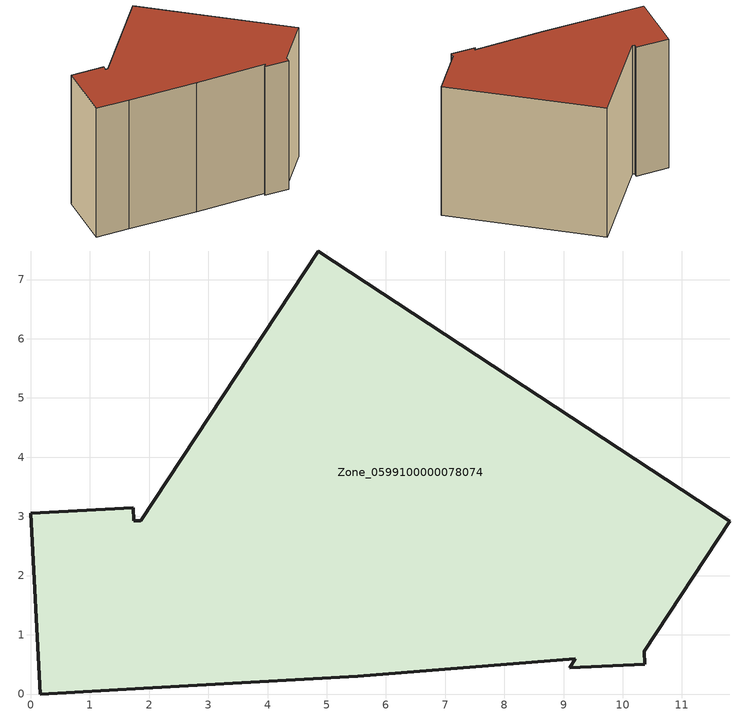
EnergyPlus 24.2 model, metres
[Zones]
Zone_0599100000078074
 floor ground (C_G): 9.11,0.44 9.2,0.59 5.52,0.3 1.91,0.1 0.16,0 0,3.05 1.73,3.15 1.74,2.93 1.86,2.93 4.86,7.48 11.81,2.92 10.36,0.72 10.37,0.5 z0
 wall outside (C_F): 11.81,2.92 4.86,7.48 1.86,2.93 1.74,2.93 1.73,3.15 0,3.05 0.16,0 1.91,0.1 5.52,0.3 9.2,0.59 9.11,0.44 10.37,0.5 10.36,0.72 11.81,2.92 z0:7.69
 roof outside (C_R): 9.2,0.59 9.11,0.44 10.37,0.5 10.36,0.72 11.81,2.92 4.86,7.48 1.86,2.93 1.74,2.93 1.73,3.15 0,3.05 0.16,0 1.91,0.1 5.52,0.3 z7.69
[BUILDING]
Pand.0599100000078074: North Axis=0; Terrain=City; Loads Convergence Tolerance Value=0.04; Temperature Convergence Tolerance Value=0.4; Solar Distribution=FullExterior; Maximum Number of Warmup Days=25; Minimum Number of Warmup Days=1
[Site:Location]
Rotterdam.The.Hague.AP_ZH_NLD Design_Conditions: Latitude=51.96; Longitude=4.45; Time Zone=1; Elevation=-4.5
[SITE:GROUNDTEMPERATURE:BUILDINGSURFACE]
18, 18, 18, 18, 18, 18, 18, 18, 18, 18, 18, 18
[MATERIAL] Thermal Absorptance=0.9; Solar Absorptance=0.7; Visible Absorptance=0.7
Name | Roughness | Thickness | Conductivity | Density | Specific Heat
G.TC.1946 | MediumSmooth | 0.15 | 1 | 540 | 1210
F.TC.1946 | Rough | 0.3 | 0.857143 | 1920 | 840
R.TC.1946 | MediumRough | 0.2 | 0.909091 | 1500 | 1000
[CONSTRUCTION]
C_G: G.TC.1946
C_F: F.TC.1946
C_R: R.TC.1946
[ZONE]
Zone_0599100000078074: Type=1; Multiplier=1; Ceiling Height=Autocalculate; Volume=Autocalculate; Floor Area=autocalculate; Part of Total Floor Area=Yes
[ZONEINFILTRATION:DESIGNFLOWRATE]
Infil_Zone_0599100000078074: Zone or ZoneList or Space or SpaceList=Zone_0599100000078074; Schedule=AlwaysOn; Design Flow Rate Calculation Method=Flow/Area; Flow Rate per Floor Area=0.003; Constant Term Coefficient=1; Temperature Term Coefficient=0; Velocity Term Coefficient=0; Velocity Squared Term Coefficient=0
[HVACTEMPLATE:ZONE:IDEALLOADSAIRSYSTEM]
Zone_0599100000078074: Maximum Heating Supply Air Temperature=50; Minimum Cooling Supply Air Temperature=13; Maximum Heating Supply Air Humidity Ratio=0.0156; Minimum Cooling Supply Air Humidity Ratio=0.0077; Heating Limit=NoLimit; Cooling Limit=NoLimit; Dehumidification Control Type=ConstantSensibleHeatRatio; Cooling Sensible Heat Ratio=0.7; Dehumidification Setpoint=60; Humidification Control Type=None; Humidification Setpoint=30; Outdoor Air Method=None; Outdoor Air Flow Rate per Person=0.00944; Outdoor Air Flow Rate per Zone Floor Area=0; Outdoor Air Flow Rate per Zone=0; Demand Controlled Ventilation Type=None; Outdoor Air Economizer Type=NoEconomizer; Heat Recovery Type=None; Sensible Heat Recovery Effectiveness=0.7; Latent Heat Recovery Effectiveness=0.65
[ZONECONTROL:THERMOSTAT]
ThermostatControl_Zone_0599100000078074: Zone or ZoneList=Zone_0599100000078074; Control Type Schedule=DualSetpointControlType; Control 1=Thermostat_Zone_0599100000078074; Temperature Difference Between Cutout And Setpoint=0
[THERMOSTATSETPOINT:DUALSETPOINT]
Thermostat_Zone_0599100000078074: Heating Setpoint Temperature Schedule=HeatingSetpoint_Zone_0599100000078074; Cooling Setpoint Temperature Schedule=CoolingSetpoint_Zone_0599100000078074
[SCHEDULE:COMPACT]
HeatingSetpoint_Zone_0599100000078074: Through: 12/31, For: AllDays, Until: 24:00, 21
CoolingSetpoint_Zone_0599100000078074: Through: 12/31, For: AllDays, Until: 24:00, 24
DualSetpointControlType: Through: 12/31, For: AllDays, Until: 24:00, 4
AlwaysOn: Through: 12/31, For: AllDays, Until: 24:00, 1
